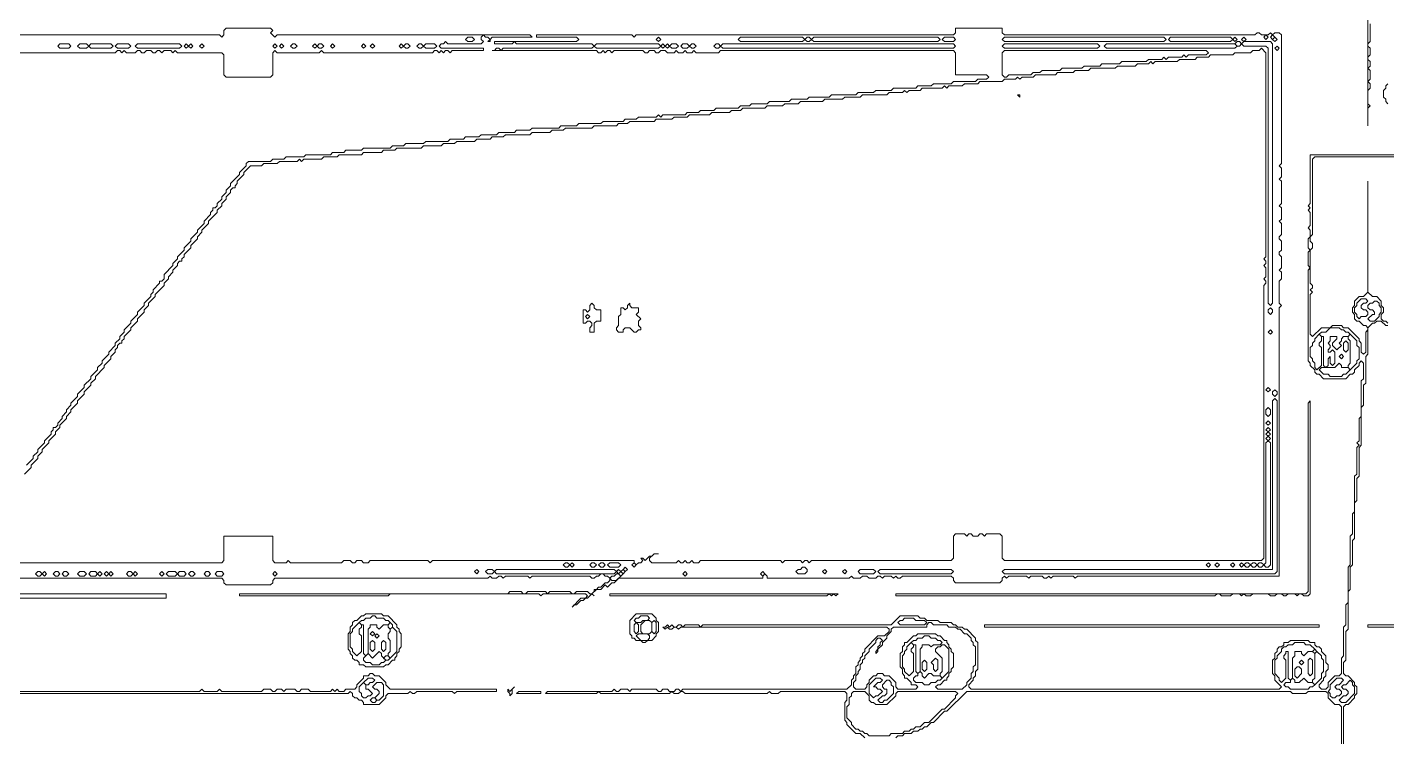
# Model space of a CAD drawing. Extents: x 4 to 2473, y 19 to 1752.
# Drawn here: x 1013 to 1626, y 784 to 1104 of the extents above; entities that cross this region are included whole.
import ezdxf

# ---------------------------------------------------------------- set-up
doc = ezdxf.new("R2010")
doc.units = 0
doc.layers.add('TRACE_CURVE', color=3, linetype='Continuous', lineweight=0)
doc.layers.add('TRACE_TEXT_SYMBOL', color=6, linetype='Continuous', lineweight=0)

msp = doc.modelspace()

# ---------------------------------------------------------------- linework, layer by layer
at = {"layer": 'TRACE_CURVE', "color": 3}
for points in [[(1618, 1120), (1618, 1059), (1618, 1067), (1619, 1068), (1618, 1069), (1618, 1075), (1619, 1076), (1619, 1078), (1618, 1079), (1619, 1080), (1619, 1084), (1618, 1085), (1619, 1086), (1619, 1088), (1618, 1089), (1618, 1090), (1619, 1091), (1619, 1094), (1618, 1095), (1618, 1096), (1619, 1097), (1619, 1105)], [(1103, 1103), (1102, 1102), (1102, 1100), (1101, 1099), (1100, 1100), (1003, 1100)], [(1067, 1093), (1069, 1093), (1070, 1092), (1071, 1092), (1072, 1093), (1073, 1093), (1074, 1092), (1075, 1093), (1078, 1093), (1079, 1092), (1080, 1093), (1081, 1092), (1101, 1092), (1102, 1091), (1102, 1082), (1103, 1081), (1123, 1081), (1124, 1082), (1124, 1092), (1125, 1093), (1126, 1092), (1145, 1092), (1146, 1093), (1147, 1092), (1196, 1092), (1197, 1093), (1198, 1093), (1199, 1092), (1200, 1093), (1201, 1092), (1202, 1093), (1203, 1093), (1204, 1092), (1205, 1093), (1219, 1093), (1219, 1094), (1200, 1094), (1199, 1095), (1200, 1096), (1201, 1096), (1202, 1097), (1203, 1096), (1218, 1096), (1219, 1097), (1218, 1098), (1218, 1099), (1219, 1100), (1220, 1099), (1221, 1099), (1222, 1098), (1221, 1097), (1222, 1097), (1222, 1098), (1223, 1099), (1241, 1099), (1240, 1100), (1126, 1100), (1125, 1099), (1123, 1101), (1124, 1102), (1123, 1103), (1103, 1103)], [(1465, 855), (1466, 856), (1471, 856), (1472, 855), (1473, 855), (1474, 856), (1475, 855), (1476, 856), (1485, 856), (1486, 855), (1487, 856), (1578, 856), (1578, 977), (1579, 978), (1578, 979), (1578, 989), (1579, 990), (1579, 993), (1578, 994), (1579, 995), (1579, 1000), (1578, 1001), (1578, 1002), (1579, 1003), (1579, 1007), (1578, 1008), (1578, 1009), (1579, 1010), (1579, 1015), (1578, 1016), (1579, 1017), (1579, 1022), (1578, 1023), (1579, 1024), (1579, 1034), (1578, 1035), (1579, 1036), (1579, 1040), (1578, 1041), (1579, 1042), (1579, 1100), (1578, 1101), (1576, 1101), (1575, 1100), (1574, 1101), (1573, 1100), (1570, 1100), (1569, 1101), (1568, 1101), (1567, 1100), (1454, 1100), (1453, 1101), (1453, 1103), (1432, 1103), (1432, 1101), (1431, 1100), (1288, 1100), (1287, 1099), (1286, 1100), (1243, 1100), (1243, 1099), (1261, 1099), (1262, 1098), (1261, 1097)], [(984, 1092), (1053, 1092), (1054, 1093), (1055, 1093), (1056, 1092), (1057, 1093), (1058, 1092), (1062, 1092), (1063, 1093), (1064, 1093), (1065, 1092), (1066, 1092), (1067, 1093)], [(1261, 1097), (1224, 1097), (1224, 1096), (1232, 1096), (1233, 1097), (1234, 1096), (1268, 1096), (1269, 1095), (1268, 1094), (1228, 1094), (1227, 1093), (1226, 1094), (1225, 1094), (1224, 1093), (1223, 1093), (1270, 1093), (1271, 1092), (1272, 1092), (1273, 1093), (1274, 1092), (1275, 1093), (1276, 1093), (1277, 1092), (1278, 1093), (1291, 1093), (1292, 1092), (1293, 1092), (1294, 1093), (1296, 1093), (1297, 1092), (1298, 1092), (1299, 1093), (1301, 1093), (1302, 1092), (1305, 1092), (1306, 1093), (1307, 1092), (1309, 1092), (1310, 1093), (1311, 1092), (1313, 1092), (1314, 1093), (1315, 1092), (1325, 1092), (1326, 1093), (1431, 1093), (1432, 1092), (1432, 1082), (1446, 1082), (1447, 1081), (1446, 1080), (1442, 1080), (1441, 1079), (1431, 1079), (1430, 1078), (1422, 1078), (1421, 1077), (1415, 1077), (1414, 1076), (1404, 1076), (1403, 1075), (1396, 1075), (1395, 1074), (1388, 1074)], [(1569, 1093), (1570, 1094), (1572, 1092), (1572, 1000), (1571, 999), (1572, 998), (1572, 997), (1571, 996), (1572, 995), (1572, 991), (1571, 990), (1572, 989), (1572, 988), (1571, 987), (1571, 864), (1570, 863), (1454, 863), (1453, 864), (1453, 874), (1452, 875), (1446, 875), (1445, 874), (1444, 875), (1443, 875), (1442, 874), (1440, 874), (1439, 875), (1438, 875), (1437, 874), (1436, 875), (1432, 875), (1431, 874), (1431, 864), (1430, 863), (1367, 863), (1366, 862), (1365, 863), (1364, 863), (1363, 862), (1362, 863), (1355, 863), (1354, 862), (1353, 863), (1317, 863), (1316, 862), (1314, 862), (1313, 863), (1312, 862), (1311, 862), (1310, 863), (1309, 862), (1308, 862), (1307, 863), (1306, 862), (1295, 862), (1294, 863), (1294, 864), (1296, 866), (1298, 866), (1296, 866), (1295, 865), (1294, 865), (1292, 863), (1291, 864)], [(1321, 1064), (1322, 1065), (1330, 1065), (1331, 1066), (1335, 1066), (1336, 1067), (1346, 1067), (1347, 1068), (1354, 1068), (1355, 1069), (1361, 1069), (1362, 1070), (1372, 1070), (1373, 1071), (1381, 1071), (1382, 1072), (1389, 1072), (1390, 1073), (1401, 1073), (1402, 1074), (1408, 1074), (1409, 1075), (1410, 1074), (1411, 1075), (1416, 1075), (1417, 1076), (1426, 1076), (1427, 1077), (1428, 1076), (1429, 1077), (1435, 1077), (1436, 1078), (1442, 1078), (1443, 1079), (1453, 1079), (1454, 1080), (1459, 1080), (1460, 1081), (1461, 1080), (1462, 1081), (1467, 1081), (1468, 1082), (1477, 1082), (1478, 1083), (1485, 1083), (1486, 1084), (1492, 1084), (1493, 1085), (1504, 1085), (1505, 1086), (1513, 1086), (1514, 1087), (1519, 1087), (1520, 1088), (1521, 1087), (1522, 1088), (1532, 1088), (1533, 1089), (1540, 1089), (1541, 1090), (1546, 1090), (1547, 1091), (1557, 1091), (1558, 1092)], [(1558, 1092), (1565, 1092), (1566, 1093), (1569, 1093)], [(1388, 1074), (1387, 1073), (1376, 1073), (1375, 1072), (1366, 1072), (1365, 1071), (1358, 1071), (1357, 1070), (1348, 1070), (1347, 1069), (1340, 1069), (1339, 1068), (1335, 1068), (1334, 1067), (1324, 1067), (1323, 1066), (1317, 1066), (1316, 1065), (1311, 1065), (1310, 1064), (1300, 1064), (1299, 1063), (1298, 1064), (1297, 1063), (1289, 1063), (1288, 1062), (1283, 1062), (1282, 1061), (1273, 1061), (1272, 1060), (1262, 1060), (1261, 1059), (1254, 1059), (1253, 1058), (1241, 1058), (1240, 1057), (1234, 1057), (1233, 1056), (1226, 1056), (1225, 1055), (1218, 1055), (1217, 1054), (1211, 1054), (1210, 1053), (1204, 1053), (1203, 1052), (1193, 1052), (1192, 1051), (1184, 1051), (1183, 1050), (1178, 1050), (1177, 1049), (1165, 1049), (1164, 1048), (1157, 1048), (1156, 1047), (1151, 1047), (1150, 1046), (1139, 1046), (1138, 1045), (1130, 1045), (1129, 1044), (1124, 1044), (1123, 1043)], [(1627, 1078), (1626, 1077), (1626, 1076), (1625, 1075), (1625, 1072), (1626, 1071), (1626, 1070), (1627, 1069)], [(1099, 1021), (1101, 1023), (1101, 1024), (1103, 1026), (1103, 1027), (1105, 1029), (1105, 1030), (1106, 1031), (1107, 1031), (1107, 1032), (1108, 1033), (1108, 1034), (1111, 1037), (1111, 1038), (1114, 1041), (1119, 1041), (1120, 1042), (1126, 1042), (1127, 1043), (1135, 1043), (1136, 1044), (1137, 1043), (1138, 1044), (1146, 1044), (1147, 1045), (1153, 1045), (1154, 1046), (1164, 1046), (1165, 1047), (1173, 1047), (1174, 1048), (1179, 1048), (1180, 1049), (1191, 1049), (1192, 1050), (1200, 1050), (1201, 1051), (1206, 1051), (1207, 1052), (1215, 1052), (1216, 1053), (1222, 1053), (1223, 1054), (1228, 1054), (1229, 1055), (1240, 1055), (1241, 1056), (1249, 1056), (1250, 1057), (1255, 1057), (1256, 1058), (1268, 1058), (1269, 1059), (1279, 1059), (1280, 1060), (1284, 1060), (1285, 1061), (1296, 1061), (1297, 1062), (1304, 1062), (1305, 1063), (1311, 1063), (1312, 1064), (1321, 1064)], [(1123, 1043), (1113, 1043), (1112, 1042), (1112, 1041), (1109, 1038), (1109, 1037), (1105, 1033), (1105, 1032), (1103, 1030), (1103, 1029), (1101, 1027), (1101, 1026), (1099, 1024), (1099, 1023), (1098, 1022), (1097, 1022), (1097, 1021), (1096, 1020), (1096, 1019), (1093, 1016), (1093, 1015), (1090, 1012), (1090, 1011), (1087, 1008), (1087, 1007), (1084, 1004), (1084, 1003), (1081, 1000), (1081, 999), (1079, 997), (1079, 996), (1075, 992), (1075, 990), (1074, 989), (1073, 989), (1073, 988), (1070, 985), (1070, 984), (1069, 983), (1069, 982), (1066, 979), (1066, 978), (1063, 975), (1063, 974), (1060, 971), (1060, 970), (1057, 967), (1057, 966), (1055, 964), (1055, 963), (1053, 961), (1053, 960), (1050, 957), (1050, 956), (1047, 953), (1047, 952), (1045, 950), (1045, 949), (1042, 946), (1042, 945), (1039, 942), (1039, 941), (1036, 938), (1036, 937)], [(1658, 1046), (1592, 1046), (1592, 1024), (1591, 1023), (1592, 1022), (1591, 1021), (1592, 1020), (1592, 1014), (1591, 1013), (1592, 1012), (1592, 1009), (1591, 1008), (1591, 1004), (1592, 1003), (1591, 1002), (1591, 996), (1592, 995), (1591, 994), (1591, 953)], [(1618, 967), (1617, 966), (1617, 957), (1616, 956), (1615, 957), (1615, 961), (1614, 962), (1614, 963), (1609, 968), (1607, 968), (1606, 969), (1602, 969), (1601, 968), (1597, 968), (1593, 964), (1592, 965), (1592, 983), (1593, 984), (1592, 985), (1593, 986), (1593, 987), (1592, 988), (1592, 1003), (1593, 1004), (1593, 1006), (1592, 1007), (1592, 1009), (1593, 1010), (1593, 1044)], [(1593, 1044), (1594, 1045), (1658, 1045)], [(1627, 970), (1626, 971), (1625, 971), (1624, 972), (1624, 974), (1625, 975), (1625, 977), (1624, 978), (1624, 980), (1622, 982), (1620, 982), (1618, 984), (1618, 1034), (1618, 984), (1616, 982), (1614, 982), (1612, 980), (1612, 978), (1611, 977), (1611, 975), (1612, 974), (1612, 972), (1613, 971), (1614, 971), (1616, 969), (1617, 969), (1618, 968), (1618, 967)], [(1023, 916), (1023, 917), (1026, 920), (1026, 921), (1028, 923), (1028, 924), (1031, 927), (1031, 928), (1033, 930), (1033, 931), (1036, 934), (1036, 935), (1039, 938), (1039, 939), (1042, 942), (1042, 943), (1044, 945), (1044, 946), (1048, 950), (1048, 951), (1051, 954), (1051, 955), (1053, 957), (1053, 958), (1054, 959), (1054, 960), (1055, 961), (1056, 961), (1056, 962), (1057, 963), (1057, 964), (1060, 967), (1060, 968), (1063, 971), (1063, 972), (1066, 975), (1066, 976), (1068, 978), (1068, 979), (1071, 982), (1071, 983), (1075, 987), (1075, 988), (1077, 990), (1077, 991), (1079, 993), (1079, 994), (1081, 996), (1081, 997), (1082, 998), (1083, 998), (1083, 999), (1084, 1000), (1084, 1001), (1087, 1004), (1087, 1005), (1090, 1008), (1090, 1009), (1092, 1011), (1092, 1012), (1095, 1015), (1095, 1016), (1099, 1020), (1099, 1021)], [(1617, 943), (1617, 955), (1618, 956), (1618, 968), (1620, 970), (1621, 970), (1622, 971), (1624, 971), (1626, 969), (1627, 969)], [(1591, 953), (1592, 952), (1592, 951), (1594, 949), (1594, 948), (1595, 947), (1596, 947), (1598, 945), (1608, 945), (1610, 947), (1611, 947), (1612, 948), (1612, 949), (1614, 951), (1614, 952), (1615, 953), (1616, 952), (1616, 945), (1615, 944), (1615, 928), (1614, 927), (1614, 917), (1613, 916), (1614, 915), (1613, 914), (1613, 902), (1612, 901), (1612, 885), (1611, 884), (1611, 875), (1610, 874), (1610, 861), (1609, 860), (1609, 844), (1608, 843), (1608, 834), (1607, 833), (1607, 820), (1606, 819), (1606, 812), (1605, 811), (1603, 811), (1600, 808), (1600, 806), (1599, 805), (1597, 805), (1596, 806), (1596, 807), (1598, 809), (1598, 810), (1599, 811), (1599, 813), (1600, 814), (1600, 816), (1599, 817), (1599, 820), (1597, 822), (1597, 823), (1596, 824), (1595, 824), (1594, 825), (1594, 826), (1592, 826), (1591, 827)], [(1607, 754), (1607, 797), (1608, 798), (1609, 798), (1612, 801), (1612, 802), (1613, 803), (1613, 806), (1612, 807), (1612, 808), (1609, 811), (1608, 811), (1607, 812), (1607, 817), (1608, 818), (1608, 831), (1609, 832), (1609, 849), (1610, 850), (1610, 860), (1611, 861), (1611, 872), (1612, 873), (1612, 889), (1613, 890), (1613, 900), (1614, 901), (1614, 914), (1615, 915), (1615, 932), (1616, 933), (1616, 942), (1617, 943)], [(1036, 937), (1033, 934), (1033, 933), (1031, 931), (1031, 930), (1029, 928), (1029, 927), (1027, 925), (1027, 924), (1026, 923), (1025, 923), (1025, 922), (1024, 921), (1024, 920), (1021, 917), (1021, 916), (1018, 913), (1018, 912), (1016, 910), (1016, 909), (1013, 906)], [(1012, 902), (1015, 905), (1015, 906), (1018, 909), (1018, 910), (1020, 912), (1020, 913), (1023, 916)], [(1291, 864), (1290, 864), (1291, 863), (1290, 862), (1289, 862), (1288, 861), (1287, 862), (1287, 863), (1196, 863), (1195, 862), (1194, 863), (1168, 863), (1167, 862), (1165, 862), (1164, 863), (1162, 863), (1161, 862), (1160, 862), (1159, 863), (1156, 863), (1155, 862), (1132, 862), (1131, 863), (1130, 862), (1125, 862), (1124, 863), (1124, 874), (1102, 874), (1102, 863), (1101, 862), (985, 862)], [(976, 855), (1101, 855), (1102, 854), (1102, 853), (1103, 852), (1123, 852), (1124, 853), (1124, 854), (1125, 855), (1221, 855), (1222, 856), (1223, 855), (1225, 855), (1226, 856), (1227, 856), (1228, 855), (1229, 856), (1239, 856), (1240, 855), (1241, 856), (1267, 856), (1268, 855), (1269, 855), (1270, 856), (1271, 856), (1272, 857), (1273, 857), (1274, 856), (1275, 856), (1276, 855), (1276, 854), (1275, 853), (1274, 853), (1272, 851), (1271, 851), (1270, 850), (1269, 850), (1269, 849), (1268, 848), (1267, 848), (1266, 849), (1261, 849), (1260, 848), (1259, 848), (1258, 849), (1249, 849), (1248, 848), (1247, 849), (1239, 849), (1238, 848), (1237, 848), (1236, 849), (1231, 849), (1230, 848)], [(1230, 848), (1109, 848), (1109, 847), (1176, 847), (1177, 848), (1244, 848), (1245, 847), (1246, 848), (1265, 848), (1266, 847), (1265, 846), (1263, 846), (1259, 842), (1260, 843), (1261, 843), (1263, 845), (1264, 845), (1265, 846), (1266, 846), (1268, 848), (1269, 847), (1268, 848), (1270, 850), (1272, 850), (1274, 852), (1275, 851), (1277, 853), (1278, 853), (1280, 855), (1345, 855), (1345, 856), (1346, 857), (1347, 856), (1347, 855), (1384, 855), (1385, 856), (1386, 855), (1389, 855), (1390, 856), (1392, 856), (1393, 855), (1396, 855), (1397, 856), (1398, 856), (1399, 855), (1400, 856), (1403, 856), (1404, 855), (1405, 856), (1406, 855), (1407, 855), (1408, 856), (1430, 856), (1431, 855), (1431, 854), (1432, 853), (1452, 853), (1453, 854), (1453, 855), (1454, 856), (1455, 855), (1456, 856), (1464, 856), (1465, 855)], [(975, 846), (1076, 846), (1076, 848), (990, 848)], [(1591, 827), (1583, 827), (1582, 826), (1580, 826), (1580, 825), (1579, 824), (1578, 824), (1577, 823), (1577, 822), (1576, 821), (1576, 819), (1575, 818), (1575, 812), (1576, 811), (1576, 809), (1579, 806), (1578, 805), (1439, 805), (1438, 806), (1438, 807), (1440, 809), (1440, 810), (1441, 811), (1441, 813), (1442, 814), (1442, 826), (1441, 827), (1441, 828), (1437, 832), (1436, 832), (1435, 833), (1433, 833), (1432, 834), (1431, 834), (1430, 835), (1425, 835), (1424, 836), (1419, 836), (1418, 837), (1416, 837), (1415, 838), (1407, 838), (1403, 834), (1318, 834), (1317, 833), (1316, 834), (1310, 834), (1309, 833), (1308, 834), (1307, 834), (1306, 833), (1305, 833), (1304, 834), (1303, 833), (1302, 834), (1301, 833), (1300, 833), (1301, 832), (1302, 833), (1303, 832), (1304, 832), (1305, 833), (1306, 833), (1307, 832)], [(1419, 834), (1420, 835), (1421, 835), (1422, 834), (1428, 834), (1429, 833), (1432, 833), (1433, 832), (1434, 832), (1436, 830), (1437, 830), (1439, 828), (1439, 827), (1440, 826), (1440, 825), (1441, 824), (1441, 816), (1440, 815), (1440, 813), (1439, 812), (1439, 810), (1437, 808), (1437, 807), (1435, 805), (1424, 805), (1423, 806), (1424, 807), (1425, 807), (1427, 809), (1428, 809), (1428, 810), (1429, 811), (1429, 812), (1430, 813), (1430, 814), (1431, 815), (1431, 821), (1430, 822), (1430, 823), (1429, 824), (1429, 825), (1428, 826), (1428, 827), (1427, 827), (1425, 829), (1424, 829), (1423, 830), (1415, 830), (1414, 829), (1413, 829), (1410, 826), (1409, 826), (1409, 825), (1408, 824), (1408, 822), (1407, 821), (1407, 815), (1408, 814), (1408, 812), (1409, 811), (1409, 810), (1410, 810), (1412, 808), (1412, 807)], [(1307, 832), (1308, 833), (1401, 833), (1402, 832), (1402, 831), (1400, 829), (1397, 829), (1391, 823), (1391, 822), (1390, 821), (1390, 820), (1389, 819), (1389, 818), (1388, 817), (1388, 816), (1387, 815), (1387, 812), (1386, 811), (1386, 810), (1385, 809), (1385, 807), (1383, 805), (1309, 805), (1308, 804), (1307, 805), (1306, 805), (1305, 804), (1303, 804), (1302, 805), (1300, 805), (1299, 804), (1298, 804), (1297, 805), (1286, 805), (1285, 804), (1284, 805), (1281, 805), (1280, 804), (1279, 804), (1278, 805), (1277, 804), (1248, 804), (1247, 803), (1270, 803), (1271, 804), (1272, 803), (1303, 803), (1304, 804), (1305, 803), (1307, 803), (1308, 804), (1309, 804), (1310, 803), (1347, 803), (1348, 804), (1349, 803), (1352, 803), (1353, 804), (1382, 804), (1383, 803), (1383, 800), (1382, 799), (1382, 791), (1383, 790)], [(1412, 807), (1414, 807), (1415, 806), (1414, 805), (1406, 805), (1405, 806), (1405, 808), (1402, 811), (1400, 811), (1399, 812), (1397, 812), (1396, 811), (1395, 811), (1393, 809), (1393, 808), (1392, 807), (1392, 806), (1391, 805), (1387, 805), (1386, 806), (1386, 808), (1387, 809), (1387, 811), (1388, 812), (1388, 813), (1389, 814), (1389, 816), (1390, 817), (1390, 818), (1391, 819), (1391, 820), (1393, 822), (1393, 823), (1396, 826), (1396, 827), (1397, 828), (1398, 828), (1399, 827), (1398, 826), (1398, 825), (1397, 824), (1397, 823), (1396, 822), (1396, 821), (1397, 822), (1397, 823), (1399, 825), (1399, 826), (1401, 828), (1401, 829), (1403, 831), (1403, 832), (1404, 833), (1419, 833), (1419, 834)], [(1641, 834), (1618, 834), (1618, 833), (1641, 833)], [(1186, 804), (1187, 803), (1188, 803), (1189, 804), (1205, 804), (1206, 803), (1207, 804), (1225, 804), (1225, 805), (1177, 805), (1175, 807), (1175, 808), (1172, 811), (1170, 811), (1169, 812), (1168, 812), (1167, 811), (1165, 811), (1165, 810), (1162, 807), (1162, 806), (1161, 805), (1157, 805), (1156, 804), (1154, 804), (1153, 805), (1152, 804), (1151, 805), (1150, 804), (1141, 804), (1140, 805), (1137, 805), (1136, 804), (1135, 804), (1134, 805), (1130, 805), (1129, 804), (1128, 805), (1126, 805), (1125, 804), (1124, 804), (1123, 805), (1120, 805), (1119, 804), (1101, 804), (1100, 805), (1099, 804), (1093, 804), (1092, 805), (1091, 804), (956, 804)], [(943, 803), (1158, 803), (1159, 804), (1160, 803), (1160, 802), (1161, 801), (1162, 801), (1163, 800), (1164, 800), (1165, 799), (1165, 798), (1172, 798), (1175, 801), (1175, 802), (1176, 803), (1185, 803), (1186, 804)], [(1405, 783), (1406, 784), (1408, 784), (1409, 785), (1412, 785), (1413, 786), (1415, 786), (1416, 787), (1417, 787), (1418, 788), (1419, 788), (1421, 790), (1422, 790), (1427, 795), (1428, 795), (1437, 804), (1583, 804), (1584, 803), (1590, 803), (1591, 804), (1599, 804), (1600, 803), (1600, 801), (1603, 798), (1605, 798), (1606, 797), (1606, 754)], [(1383, 790), (1383, 789), (1387, 785), (1389, 785), (1391, 783)]]:
    msp.add_lwpolyline(points, dxfattribs=at)
for points in [[(1211, 1098), (1212, 1099), (1214, 1099), (1215, 1098), (1214, 1097), (1212, 1097)], [(1297, 1098), (1298, 1099), (1299, 1098), (1298, 1097)], [(1334, 1098), (1335, 1099), (1363, 1099), (1364, 1098), (1363, 1097), (1335, 1097)], [(1364, 1098), (1365, 1099), (1366, 1099), (1367, 1098), (1366, 1097), (1365, 1097)], [(1367, 1098), (1368, 1099), (1424, 1099), (1425, 1098), (1424, 1097), (1368, 1097)], [(1426, 1098), (1427, 1099), (1431, 1099), (1432, 1098), (1431, 1097), (1427, 1097)], [(1453, 1098), (1454, 1099), (1526, 1099), (1527, 1098), (1526, 1097), (1454, 1097)], [(1528, 1098), (1529, 1099), (1556, 1099), (1557, 1098), (1556, 1097), (1529, 1097)], [(1557, 1098), (1558, 1099), (1559, 1098), (1558, 1097)], [(1561, 1098), (1562, 1099), (1563, 1098), (1562, 1097)], [(1571, 1099), (1572, 1100), (1573, 1099), (1572, 1098)], [(1574, 1099), (1575, 1100), (1576, 1099), (1575, 1098)], [(1575, 1098), (1576, 1099), (1577, 1098), (1576, 1097)], [(1027, 1095), (1028, 1096), (1032, 1096), (1033, 1095), (1032, 1094), (1028, 1094)], [(1036, 1095), (1037, 1096), (1040, 1096), (1041, 1095), (1040, 1094), (1037, 1094)], [(1041, 1095), (1042, 1096), (1051, 1096), (1052, 1095), (1051, 1094), (1042, 1094)], [(1053, 1095), (1054, 1096), (1059, 1096), (1060, 1095), (1059, 1094), (1054, 1094)], [(1062, 1095), (1063, 1096), (1082, 1096), (1083, 1095), (1082, 1094), (1063, 1094)], [(1084, 1095), (1085, 1096), (1086, 1095), (1085, 1094)], [(1086, 1095), (1087, 1096), (1088, 1095), (1087, 1094)], [(1091, 1095), (1092, 1096), (1093, 1095), (1092, 1094)], [(1124, 1095), (1125, 1096), (1126, 1095), (1125, 1094)], [(1127, 1095), (1128, 1096), (1129, 1095), (1128, 1094)], [(1132, 1095), (1133, 1096), (1134, 1096), (1135, 1095), (1134, 1094), (1133, 1094)], [(1142, 1095), (1143, 1096), (1144, 1095), (1143, 1094)], [(1144, 1095), (1145, 1096), (1146, 1096), (1147, 1095), (1146, 1094), (1145, 1094)], [(1150, 1095), (1151, 1096), (1152, 1095), (1151, 1094)], [(1164, 1095), (1165, 1096), (1166, 1095), (1165, 1094)], [(1168, 1095), (1169, 1096), (1170, 1095), (1169, 1094)], [(1181, 1095), (1182, 1096), (1183, 1095), (1182, 1094)], [(1183, 1095), (1184, 1096), (1185, 1096), (1186, 1095), (1185, 1094), (1184, 1094)], [(1189, 1095), (1190, 1096), (1191, 1096), (1192, 1095), (1191, 1094), (1190, 1094)], [(1192, 1095), (1193, 1096), (1197, 1096), (1198, 1095), (1197, 1094), (1193, 1094)], [(1269, 1095), (1270, 1096), (1298, 1096), (1299, 1095), (1298, 1094), (1270, 1094)], [(1299, 1095), (1300, 1096), (1301, 1095), (1300, 1094)], [(1301, 1095), (1302, 1096), (1303, 1095), (1302, 1094)], [(1303, 1095), (1304, 1096), (1306, 1096), (1307, 1095), (1306, 1094), (1304, 1094)], [(1308, 1095), (1309, 1096), (1311, 1096), (1312, 1095), (1311, 1094), (1309, 1094)], [(1312, 1095), (1313, 1096), (1314, 1096), (1315, 1095), (1314, 1094), (1313, 1094)], [(1323, 1095), (1324, 1096), (1325, 1096), (1326, 1095), (1325, 1094), (1324, 1094)], [(1326, 1095), (1327, 1096), (1431, 1096), (1432, 1095), (1431, 1094), (1327, 1094)], [(1453, 1095), (1454, 1096), (1496, 1096), (1497, 1095), (1496, 1094), (1454, 1094)], [(1453, 1092), (1454, 1093), (1545, 1093), (1546, 1092), (1545, 1091), (1537, 1091), (1536, 1090), (1535, 1091), (1534, 1090), (1528, 1090), (1527, 1089), (1526, 1090), (1525, 1089), (1519, 1089), (1518, 1088), (1507, 1088), (1506, 1087), (1498, 1087), (1497, 1086), (1490, 1086), (1489, 1085), (1480, 1085), (1479, 1084), (1471, 1084), (1470, 1083), (1467, 1083), (1466, 1082), (1456, 1082), (1455, 1081), (1454, 1081), (1453, 1082)], [(1499, 1095), (1500, 1096), (1558, 1096), (1559, 1095), (1558, 1094), (1500, 1094)], [(1558, 1096), (1559, 1097), (1560, 1097), (1561, 1096), (1560, 1095), (1559, 1095)], [(1561, 1096), (1562, 1097), (1574, 1097), (1575, 1096), (1575, 979), (1574, 978), (1573, 979), (1573, 1094), (1572, 1095), (1562, 1095)], [(1576, 1094), (1577, 1095), (1578, 1094), (1577, 1093)], [(1573, 976), (1574, 977), (1575, 976), (1575, 975), (1574, 974), (1573, 975)], [(1615, 981), (1617, 981), (1618, 980), (1617, 979), (1616, 979), (1615, 978), (1615, 977), (1616, 976), (1617, 976), (1618, 975), (1618, 974), (1617, 973), (1615, 973), (1614, 972), (1613, 973), (1613, 974), (1612, 975), (1612, 977), (1613, 978), (1613, 979)], [(1620, 979), (1621, 980), (1622, 980), (1623, 979), (1623, 978), (1624, 977), (1624, 975), (1623, 974), (1623, 973), (1621, 971), (1619, 971), (1618, 972), (1620, 974), (1621, 974), (1621, 975), (1620, 976), (1619, 976), (1618, 977), (1618, 978), (1619, 979)], [(1573, 966), (1574, 967), (1575, 966), (1574, 965)], [(1596, 965), (1597, 964), (1597, 962), (1596, 961), (1596, 960), (1597, 959), (1597, 951), (1595, 949), (1594, 950), (1594, 952), (1593, 953), (1593, 954), (1592, 955), (1592, 959), (1593, 960), (1593, 961), (1594, 962), (1594, 963)], [(1601, 968), (1605, 968), (1606, 967), (1607, 967), (1608, 966), (1609, 966), (1610, 965), (1609, 964), (1607, 964), (1606, 963), (1606, 962), (1605, 961), (1606, 960), (1604, 958), (1602, 960), (1602, 961), (1604, 963), (1604, 964), (1601, 964), (1601, 962), (1600, 961), (1601, 960), (1601, 959), (1600, 958), (1600, 957), (1601, 957), (1602, 958), (1603, 957), (1603, 952), (1602, 951), (1601, 952), (1601, 955), (1600, 954), (1600, 951), (1599, 950), (1598, 951), (1598, 964), (1597, 964), (1596, 965), (1597, 966), (1599, 966)], [(1609, 964), (1610, 965), (1613, 962), (1613, 960), (1614, 959), (1614, 954), (1613, 953), (1613, 952), (1610, 949), (1609, 950), (1609, 951), (1610, 952), (1610, 962), (1609, 963)], [(1607, 961), (1608, 962), (1609, 961), (1609, 958), (1608, 957), (1607, 958)], [(1605, 952), (1606, 951), (1606, 950), (1609, 950), (1610, 949), (1608, 947), (1607, 947), (1606, 946), (1601, 946), (1600, 947), (1598, 947), (1596, 949), (1597, 950), (1603, 950)], [(1605, 955), (1606, 956), (1607, 955), (1606, 954)], [(1572, 940), (1573, 941), (1574, 940), (1573, 939)], [(1575, 939), (1576, 940), (1577, 939), (1577, 938), (1576, 937), (1575, 938)], [(1592, 935), (1591, 934), (1591, 849), (1590, 848), (1405, 848), (1405, 847), (1549, 847), (1550, 848), (1551, 848), (1552, 847), (1556, 847), (1557, 848), (1560, 848), (1561, 847), (1562, 848), (1563, 847), (1565, 847), (1566, 848), (1573, 848), (1574, 847), (1576, 847), (1577, 848), (1579, 848), (1580, 847), (1581, 847), (1582, 848), (1585, 848), (1586, 847), (1587, 848), (1588, 848), (1589, 847), (1591, 847), (1592, 848)], [(1575, 935), (1576, 936), (1577, 935), (1577, 858), (1576, 857), (1454, 857), (1453, 858), (1454, 859), (1575, 859)], [(1572, 931), (1573, 932), (1574, 931), (1574, 929), (1573, 928), (1572, 929)], [(1572, 925), (1573, 926), (1574, 925), (1573, 924)], [(1572, 922), (1573, 923), (1574, 922), (1573, 921)], [(1572, 920), (1573, 921), (1574, 920), (1573, 919)], [(1572, 916), (1573, 917), (1574, 916), (1574, 861), (1573, 860), (1572, 860), (1571, 861), (1572, 862)], [(1572, 918), (1573, 919), (1574, 918), (1573, 917)], [(1215, 858), (1216, 859), (1217, 858), (1216, 857)], [(1220, 858), (1221, 859), (1223, 859), (1224, 858), (1223, 857), (1221, 857)], [(1224, 858), (1225, 859), (1278, 859), (1279, 858), (1278, 857), (1225, 857)], [(1255, 861), (1256, 862), (1257, 862), (1258, 861), (1257, 860), (1256, 860)], [(1258, 861), (1259, 862), (1260, 861), (1259, 860)], [(1267, 861), (1268, 862), (1269, 862), (1270, 861), (1269, 860), (1268, 860)], [(1271, 861), (1272, 862), (1273, 862), (1274, 861), (1273, 860), (1272, 860)], [(1275, 861), (1276, 862), (1280, 862), (1281, 861), (1280, 860), (1276, 860)], [(1279, 858), (1280, 859), (1281, 858), (1280, 857)], [(1281, 858), (1282, 859), (1283, 858), (1282, 857)], [(1282, 859), (1283, 860), (1284, 859), (1283, 858)], [(1286, 861), (1287, 862), (1288, 861), (1287, 860)], [(1362, 859), (1363, 860), (1364, 860), (1365, 859), (1365, 858), (1364, 857), (1361, 857), (1360, 858), (1361, 859)], [(1372, 858), (1373, 859), (1374, 858), (1373, 857)], [(1381, 858), (1382, 859), (1383, 858), (1382, 857)], [(1388, 858), (1389, 859), (1395, 859), (1396, 858), (1395, 857), (1389, 857)], [(1397, 858), (1398, 859), (1430, 859), (1431, 858), (1430, 857), (1398, 857)], [(1545, 861), (1546, 862), (1547, 861), (1546, 860)], [(1549, 861), (1550, 862), (1551, 861), (1550, 860)], [(1556, 861), (1557, 862), (1558, 861), (1557, 860)], [(1560, 861), (1561, 862), (1562, 861), (1561, 860)], [(1562, 861), (1563, 862), (1564, 862), (1565, 861), (1564, 860), (1563, 860)], [(1565, 861), (1566, 862), (1567, 862), (1568, 861), (1567, 860), (1566, 860)], [(1568, 861), (1569, 862), (1570, 862), (1571, 861), (1570, 860), (1569, 860)], [(1017, 857), (1018, 858), (1019, 858), (1020, 857), (1019, 856), (1018, 856)], [(1020, 857), (1021, 858), (1022, 857), (1021, 856)], [(1025, 857), (1026, 858), (1027, 858), (1028, 857), (1027, 856), (1026, 856)], [(1029, 857), (1030, 858), (1031, 858), (1032, 857), (1031, 856), (1030, 856)], [(1036, 857), (1037, 858), (1039, 858), (1040, 857), (1039, 856), (1037, 856)], [(1041, 857), (1042, 858), (1044, 858), (1045, 857), (1044, 856), (1042, 856)], [(1045, 857), (1046, 858), (1047, 857), (1046, 856)], [(1048, 857), (1049, 858), (1050, 857), (1049, 856)], [(1050, 857), (1051, 858), (1052, 857), (1051, 856)], [(1058, 857), (1059, 858), (1060, 858), (1061, 857), (1060, 856), (1059, 856)], [(1061, 857), (1062, 858), (1063, 857), (1062, 856)], [(1073, 857), (1074, 858), (1075, 857), (1074, 856)], [(1076, 857), (1077, 858), (1080, 858), (1081, 857), (1080, 856), (1077, 856)], [(1081, 857), (1082, 858), (1084, 858), (1085, 857), (1084, 856), (1082, 856)], [(1086, 857), (1087, 858), (1088, 858), (1089, 857), (1088, 856), (1087, 856)], [(1093, 857), (1094, 858), (1095, 858), (1096, 857), (1095, 856), (1094, 856)], [(1098, 857), (1099, 858), (1101, 858), (1102, 857), (1101, 856), (1099, 856)], [(1124, 857), (1125, 858), (1126, 857), (1125, 856)], [(1278, 856), (1279, 857), (1280, 857), (1281, 856), (1279, 854), (1277, 854), (1276, 855), (1277, 856)], [(1280, 857), (1281, 858), (1282, 857), (1281, 856)], [(1309, 857), (1310, 858), (1311, 857), (1310, 856)], [(1344, 857), (1345, 858), (1346, 857), (1345, 856)], [(1408, 836), (1409, 837), (1413, 837), (1414, 836), (1418, 836), (1419, 835), (1418, 834), (1407, 834), (1406, 835), (1407, 836)], [(1417, 828), (1418, 829), (1420, 829), (1421, 828), (1423, 828), (1424, 827), (1425, 827), (1426, 826), (1425, 825), (1422, 825), (1421, 824), (1420, 825), (1417, 825), (1417, 824), (1416, 823), (1416, 813), (1415, 812), (1414, 813), (1414, 825), (1413, 825), (1412, 826), (1413, 827), (1414, 827), (1415, 828)], [(1412, 826), (1413, 825), (1413, 824), (1412, 823), (1412, 822), (1413, 821), (1413, 813), (1411, 811), (1409, 813), (1409, 814), (1408, 815), (1408, 820), (1409, 821), (1409, 822), (1410, 823), (1410, 824)], [(1425, 824), (1426, 825), (1427, 825), (1429, 823), (1429, 813), (1426, 810), (1425, 811), (1425, 812), (1426, 813), (1426, 819), (1423, 822), (1423, 823), (1424, 824)], [(1584, 825), (1585, 826), (1589, 826), (1590, 825), (1592, 825), (1594, 823), (1593, 822), (1591, 822), (1589, 820), (1588, 821), (1588, 822), (1585, 822), (1585, 820), (1584, 819), (1584, 810), (1583, 809), (1582, 810), (1582, 822), (1581, 822), (1581, 821), (1580, 820), (1580, 819), (1581, 818), (1581, 810), (1579, 808), (1578, 809), (1578, 810), (1576, 812), (1576, 818), (1577, 819), (1577, 820), (1579, 822), (1579, 823), (1580, 824), (1581, 824), (1582, 825)], [(1593, 822), (1594, 823), (1595, 822), (1594, 821)], [(1594, 821), (1595, 822), (1597, 820), (1597, 819), (1598, 818), (1598, 813), (1597, 812), (1597, 810), (1594, 807), (1593, 808), (1593, 809), (1594, 810)], [(1417, 817), (1418, 818), (1419, 817), (1419, 814), (1418, 813), (1417, 814)], [(1423, 819), (1424, 818), (1424, 814), (1423, 813), (1422, 814), (1422, 816), (1421, 817)], [(1587, 817), (1588, 818), (1589, 817), (1588, 816)], [(1591, 818), (1592, 819), (1593, 818), (1593, 812), (1592, 811), (1591, 812)], [(1167, 810), (1169, 810), (1170, 809), (1169, 808), (1168, 808), (1167, 807), (1166, 807), (1165, 808)], [(1396, 810), (1398, 810), (1399, 809), (1398, 808), (1397, 808), (1395, 806), (1396, 806), (1397, 805), (1398, 805), (1399, 804), (1397, 802), (1396, 802), (1395, 801), (1393, 803), (1393, 807)], [(1415, 812), (1416, 813), (1417, 812), (1417, 811), (1418, 810), (1420, 812), (1421, 812), (1422, 811), (1425, 811), (1426, 810), (1425, 809), (1424, 809), (1423, 808), (1421, 808), (1420, 807), (1418, 807), (1417, 808), (1414, 808), (1413, 809), (1413, 810), (1414, 811), (1415, 811)], [(1583, 809), (1584, 810), (1585, 809), (1585, 808), (1587, 808), (1589, 810), (1591, 808), (1593, 808), (1594, 807), (1593, 806), (1592, 806), (1591, 805), (1583, 805), (1582, 806), (1581, 806), (1580, 807), (1581, 808), (1583, 808)], [(1585, 814), (1586, 815), (1587, 815), (1588, 814), (1588, 812), (1586, 810), (1585, 811)], [(1604, 810), (1606, 810), (1607, 809), (1605, 807), (1604, 807), (1603, 806), (1604, 805), (1605, 805), (1606, 804), (1606, 803), (1605, 802), (1604, 802), (1603, 801), (1602, 801), (1601, 802), (1601, 803), (1600, 804), (1601, 805), (1601, 807)], [(1165, 808), (1166, 807), (1166, 805), (1167, 805), (1169, 803), (1168, 802), (1167, 802), (1166, 801), (1165, 801), (1164, 802), (1164, 803), (1163, 804), (1163, 806)], [(1171, 808), (1173, 808), (1174, 807), (1174, 802), (1172, 800), (1171, 800), (1170, 801), (1172, 803), (1172, 804), (1171, 805), (1170, 805), (1169, 806)], [(1385, 803), (1386, 804), (1391, 804), (1393, 802), (1393, 800), (1394, 799), (1395, 799), (1396, 798), (1401, 798), (1405, 802), (1405, 803), (1406, 804), (1432, 804), (1433, 803), (1432, 802), (1432, 801), (1427, 796), (1426, 796), (1420, 790), (1418, 790), (1416, 788), (1414, 788), (1413, 787), (1412, 787), (1411, 786), (1409, 786), (1408, 785), (1403, 785), (1402, 784), (1393, 784), (1392, 785), (1391, 785), (1390, 786), (1389, 786), (1388, 787), (1387, 787), (1385, 789), (1385, 790), (1383, 792), (1383, 797), (1384, 798), (1384, 801), (1385, 802)], [(1401, 809), (1402, 809), (1403, 808), (1403, 807), (1404, 806), (1404, 803), (1401, 800), (1400, 800), (1399, 799), (1398, 799), (1397, 800), (1399, 802), (1400, 802), (1401, 803), (1401, 805), (1400, 805), (1399, 806), (1399, 807)], [(1610, 809), (1611, 808), (1611, 807), (1612, 806), (1612, 803), (1608, 799), (1606, 799), (1605, 800), (1607, 802), (1608, 802), (1609, 803), (1609, 804), (1608, 805), (1607, 805), (1606, 806), (1607, 807), (1608, 807)], [(1168, 800), (1169, 801), (1170, 801), (1171, 800), (1170, 799), (1169, 799)]]:
    msp.add_lwpolyline(points, close=True, dxfattribs=at)
at = {"layer": 'TRACE_TEXT_SYMBOL', "color": 6}
for points in [[(1460, 1073), (1461, 1072), (1461, 1073)], [(1268, 979), (1267, 978), (1267, 976), (1266, 975), (1265, 976), (1264, 976), (1264, 970), (1265, 970), (1266, 971), (1267, 971), (1268, 970), (1268, 969), (1267, 968), (1267, 966), (1269, 966), (1269, 970), (1270, 971), (1272, 971), (1272, 976), (1270, 976), (1269, 977), (1269, 978)], [(1285, 979), (1284, 978), (1284, 977), (1283, 976), (1282, 977), (1281, 977), (1281, 974), (1280, 973), (1280, 969), (1279, 968), (1279, 967), (1280, 966), (1282, 966), (1282, 967), (1283, 968), (1285, 968), (1287, 966), (1288, 966), (1289, 967), (1290, 967), (1290, 968), (1289, 969), (1289, 971), (1290, 972), (1288, 974), (1289, 975), (1289, 977), (1286, 977), (1285, 978)], [(1265, 973), (1266, 974), (1267, 973), (1266, 972)], [(1276, 848), (1276, 847), (1374, 847), (1375, 848), (1376, 847), (1377, 848), (1378, 847), (1379, 848)], [(1166, 839), (1165, 838), (1164, 838), (1162, 836), (1161, 836), (1160, 835), (1160, 834), (1159, 833), (1159, 831), (1158, 830), (1158, 823), (1159, 822), (1159, 821), (1160, 820), (1160, 819), (1161, 818), (1162, 818), (1163, 817), (1163, 816), (1165, 816), (1166, 815), (1174, 815), (1175, 816), (1176, 816), (1178, 818), (1179, 818), (1179, 819), (1180, 820), (1180, 821), (1181, 822), (1181, 823), (1182, 824), (1182, 830), (1181, 831), (1181, 832), (1180, 833), (1180, 834), (1176, 838), (1174, 838), (1173, 839)], [(1163, 835), (1164, 834), (1164, 833), (1163, 832), (1163, 830), (1164, 829), (1164, 822), (1162, 820), (1160, 822), (1160, 823), (1159, 824), (1159, 830), (1160, 831), (1160, 832)], [(1168, 837), (1169, 838), (1170, 838), (1171, 837), (1174, 837), (1175, 836), (1176, 836), (1177, 835), (1176, 834), (1174, 834), (1172, 832), (1171, 833), (1171, 834), (1168, 834), (1168, 833), (1167, 832), (1167, 821), (1166, 820), (1165, 821), (1165, 834), (1164, 834), (1163, 835), (1164, 836), (1165, 836), (1166, 837)], [(1176, 834), (1177, 835), (1178, 834), (1178, 833), (1177, 832), (1176, 833)], [(1288, 839), (1285, 836), (1285, 830), (1286, 829), (1286, 828), (1287, 828), (1288, 827), (1290, 827), (1291, 826), (1292, 826), (1293, 827), (1295, 827), (1297, 829), (1297, 830), (1298, 831), (1298, 835), (1297, 836), (1297, 837), (1295, 839)], [(1289, 837), (1290, 838), (1293, 838), (1294, 837), (1293, 836), (1291, 836), (1290, 835), (1288, 835), (1287, 836), (1288, 837)], [(1287, 834), (1288, 835), (1289, 834), (1289, 831), (1288, 830), (1287, 831)], [(1292, 836), (1294, 836), (1295, 835), (1295, 831), (1294, 830), (1291, 830), (1290, 831), (1290, 834)], [(1295, 835), (1296, 836), (1297, 835), (1297, 831), (1296, 830), (1295, 831)], [(1168, 830), (1169, 831), (1170, 830), (1169, 829)], [(1170, 829), (1171, 830), (1172, 829), (1171, 828)], [(1177, 832), (1178, 833), (1180, 831), (1180, 822), (1177, 819), (1176, 820), (1176, 821), (1177, 822), (1177, 827), (1176, 828), (1176, 830), (1177, 831)], [(1288, 829), (1289, 830), (1293, 830), (1294, 829), (1294, 828), (1293, 827), (1290, 827)], [(1445, 834), (1445, 833), (1596, 833), (1596, 834)], [(1172, 822), (1173, 821), (1173, 820), (1175, 818), (1174, 817), (1173, 817), (1172, 816), (1169, 816), (1168, 817), (1166, 817), (1165, 818), (1165, 819), (1167, 821), (1169, 819)], [(1168, 826), (1169, 827), (1170, 826), (1170, 823), (1169, 822), (1168, 823)], [(1173, 826), (1174, 827), (1175, 826), (1175, 823), (1174, 822), (1173, 823)], [(1174, 819), (1175, 820), (1176, 820), (1177, 819), (1176, 818), (1175, 818)], [(1233, 806), (1231, 804), (1230, 805), (1230, 804), (1231, 803), (1231, 802), (1232, 803), (1232, 805)], [(1235, 804), (1234, 803), (1245, 803), (1245, 804)]]:
    msp.add_lwpolyline(points, close=True, dxfattribs=at)

doc.saveas('drawing.dxf')
